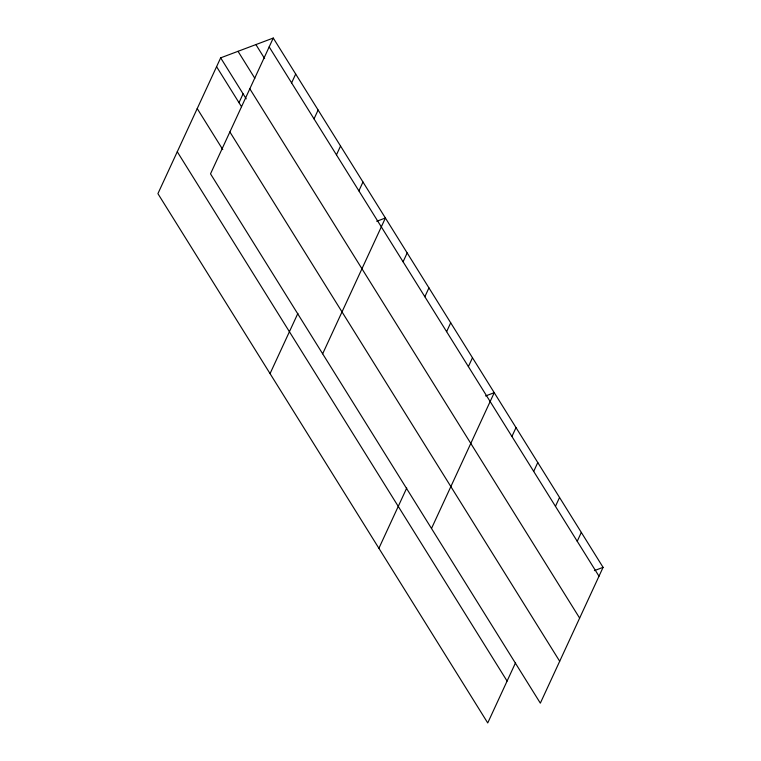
<?xml version="1.0" encoding="UTF-8"?>
<svg xmlns="http://www.w3.org/2000/svg" width="761" height="761" viewBox="0 0 761 761"><rect width="100%" height="100%" fill="white"/><g stroke="black" fill="none" stroke-linecap="round" stroke-linejoin="round"><path stroke-width="1.14" d="M273.266 38.05L210.521 173.841L540.339 703.154L603.083 567.354L273.266 38.05L220.661 57.846L157.917 193.646L487.734 722.95L515.568 662.717M239.002 102.687L243.092 93.841M291.606 82.892L295.687 74.045M314.027 118.878L318.117 110.041M336.457 154.873L340.548 146.026M270.06 373.603L297.893 313.37M358.888 190.868L362.968 182.022M322.654 353.808L385.399 218.017L376.724 221.28M403.083 261.794L407.173 252.947M424.847 296.733L428.938 287.886M446.621 331.663L450.702 322.816M378.902 548.281L406.726 488.039M468.386 366.593L472.476 357.756M431.497 528.476L494.241 392.686L485.566 395.958M511.925 436.462L516.006 427.625M533.689 471.401L537.78 462.555M555.454 506.331L559.544 497.485M577.228 541.271L581.309 532.424M594.398 570.626L603.083 567.354M269.175 46.897L598.993 576.201M255.905 44.585L264.628 58.578M238.022 51.32L254.84 78.307M249.817 88.79L579.635 618.094M220.661 57.846L246.212 98.844M216.581 66.692L241.494 106.692M229.879 131.948L559.696 661.261M197.223 108.585L222.764 149.584M177.275 151.753L507.092 681.057"/></g></svg>
